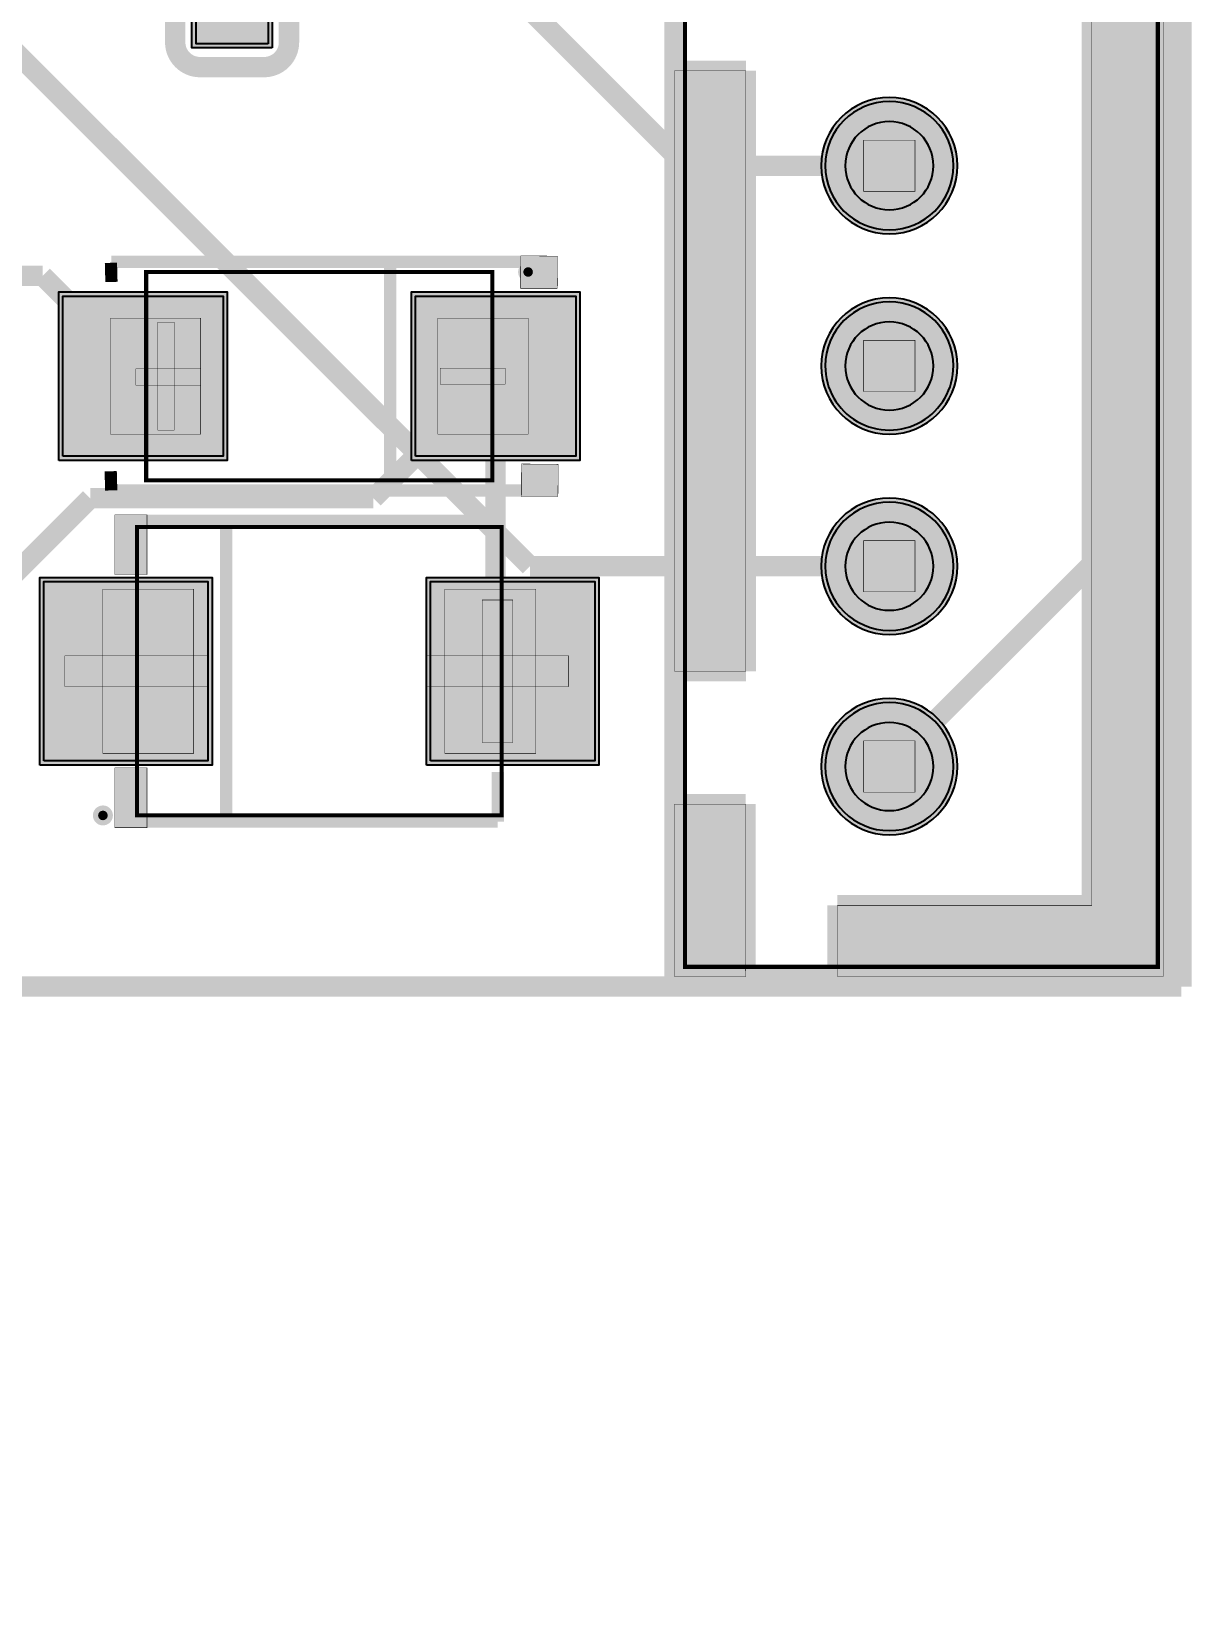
# Model space of a CAD drawing. Header units: millimetres. Extents: x -0.1 to 51.1, y -7.6 to 37.6.
# Drawn here: x 35.65 to 50.13, y -7.63 to 11.92 of the extents above; entities that cross this region are included whole.
import ezdxf

# ---------------------------------------------------------------- set-up
doc = ezdxf.new("R2010")
doc.units = ezdxf.units.MM
doc.header["$MEASUREMENT"] = 0
for name, color, linetype, true_color in [('Board-Outline-Layer', 7, 'Continuous', 0xff00ff), ('Bottom-Layer', 7, 'Continuous', 0x0000ff), ('Bottom-Paste-Mask-Layer', 7, 'Continuous', 0x800000), ('Bottom-Solder-Mask-Layer', 7, 'Continuous', 0xaa00ff), ('Component-Marking-Layer', 7, 'Continuous', 0x66ffcc), ('Component-Shape-Layer', 7, 'Continuous', 0x00cccc), ('Document-Layer', 7, 'Continuous', 0xffffff), ('Hole-Layer', 7, 'Continuous', 0x222222), ('Multi-Layer', 7, 'Continuous', 0xc0c0c0), ('Pin-Soldering-Layer', 7, 'Continuous', 0xcc9999), ('Top-Layer', 7, 'Continuous', 0xff0000), ('Top-Paste-Mask-Layer', 7, 'Continuous', 0x808080), ('Top-Silkscreen-Layer', 7, 'Continuous', 0xffcc00), ('Top-Solder-Mask-Layer', 7, 'Continuous', 0x800080)]:
    doc.layers.add(name, color=color, linetype=linetype, true_color=true_color)

msp = doc.modelspace()

# ---------------------------------------------------------------- hatches: boundary and pattern name
at = {"layer": 'Bottom-Layer'}
for points in [[(45.555067310134625, 10.24701549403099, 1), (47.15506731013462, 10.24701549403099, 1)], [(45.555067310134625, 7.747142494284989, 1), (47.15506731013462, 7.747142494284989, 1)], [(45.555067310134625, 5.247015494030989, 1), (47.15506731013462, 5.247015494030989, 1)], [(45.555067310134625, 2.7468884937769884, 1), (47.15506731013462, 2.7468884937769884, 1)]]:
    msp.add_hatch(color=256, dxfattribs=at).paths.add_polyline_path(points)
at = {"layer": 'Bottom-Paste-Mask-Layer'}
for points in [[(45.555067310134625, 10.24701549403099, 1), (47.15506731013462, 10.24701549403099, 1)], [(45.555067310134625, 7.747142494284989, 1), (47.15506731013462, 7.747142494284989, 1)], [(45.555067310134625, 5.247015494030989, 1), (47.15506731013462, 5.247015494030989, 1)], [(45.555067310134625, 2.7468884937769884, 1), (47.15506731013462, 2.7468884937769884, 1)]]:
    msp.add_hatch(color=256, dxfattribs=at).paths.add_polyline_path(points)
at = {"layer": 'Bottom-Solder-Mask-Layer'}
for points in [[(45.504066548133096, 10.24701549403099, 1), (47.20606807213615, 10.24701549403099, 1)], [(45.504066548133096, 7.747142494284989, 1), (47.20606807213615, 7.747142494284989, 1)], [(45.504066548133096, 5.247015494030989, 1), (47.20606807213615, 5.247015494030989, 1)], [(45.504066548133096, 2.7468884937769884, 1), (47.20606807213615, 2.7468884937769884, 1)]]:
    msp.add_hatch(color=256, dxfattribs=at).paths.add_polyline_path(points)
at = {"layer": 'Component-Marking-Layer'}
for points in [[(41.78813817627636, 8.919989839979682, 1), (41.90807721615444, 8.919989839979682, 1)], [(41.78813817627636, 8.919989839979682, 1), (41.90807721615444, 8.919989839979682, 1)], [(36.48308356616714, 2.136906273812548, 1), (36.603022606045215, 2.136906273812548, 1)], [(36.48308356616714, 2.136906273812548, 1), (36.603022606045215, 2.136906273812548, 1)]]:
    msp.add_hatch(color=256, dxfattribs=at).paths.add_polyline_path(points)
at = {"layer": 'Document-Layer'}
for points in [[(45.75125730251461, 15.365887731775464), (45.75125730251461, 14.476885953771907), (48.88308356616714, 14.476885953771907), (48.88308356616714, 1.0148590297180595), (45.708077216154436, 1.0148590297180595), (45.708077216154436, 0.1258572517145034), (49.77094234188469, 0.1258572517145034), (49.77208534417069, 0.12700025400050802), (49.77208534417069, 15.367030734061471)], [(45.75125730251461, 15.365887731775464), (45.75125730251461, 14.476885953771907), (48.88308356616714, 14.476885953771907), (48.88308356616714, 1.0148590297180595), (45.708077216154436, 1.0148590297180595), (45.708077216154436, 0.1258572517145034), (49.77094234188469, 0.1258572517145034), (49.77208534417069, 0.12700025400050802), (49.77208534417069, 15.367030734061471)], [(44.56507493014986, 11.43256286512573), (43.678613157226316, 11.432562865125734), (43.67607315214631, 11.430022860045721), (43.67607315214631, 3.9370078740157486), (44.56507493014986, 3.9370078740157486)], [(44.56507493014986, 11.43256286512573), (43.678613157226316, 11.432562865125734), (43.67607315214631, 11.430022860045721), (43.67607315214631, 3.9370078740157486), (44.56507493014986, 3.9370078740157486)], [(37.22933705867412, 8.29502159004318), (37.22933705867412, 6.945008890017781), (37.43182626365253, 6.945008890017781), (37.43182626365253, 8.29502159004318)], [(37.22933705867412, 8.29502159004318), (37.22933705867412, 6.945008890017781), (37.43182626365253, 6.945008890017781), (37.43182626365253, 8.29502159004318)], [(36.953086106172215, 7.710007620015242), (36.953086106172215, 7.507518415036832), (37.76309372618746, 7.507518415036832), (37.76309372618746, 7.710007620015242)], [(36.953086106172215, 7.710007620015242), (36.953086106172215, 7.507518415036832), (37.76309372618746, 7.507518415036832), (37.76309372618746, 7.710007620015242)], [(41.56057912115825, 7.721259842519686), (41.56057912115825, 7.518770637541276), (40.75057150114301, 7.518770637541276), (40.75057150114301, 7.721259842519686)], [(41.56057912115825, 7.721259842519686), (41.56057912115825, 7.518770637541276), (40.75057150114301, 7.518770637541276), (40.75057150114301, 7.721259842519686)], [(41.2750825501651, 3.0480060960121924), (41.2750825501651, 4.825984251968505), (41.65608331216663, 4.826009652019304), (41.65610871221743, 3.0480060960121924)], [(41.2750825501651, 3.0480060960121924), (41.2750825501651, 4.825984251968505), (41.65608331216663, 4.826009652019304), (41.65610871221743, 3.0480060960121924)], [(36.06807213614427, 4.127508255016511), (37.84607569215139, 4.127508255016511), (37.84607569215139, 3.7465074930149864), (36.06807213614427, 3.7465074930149864)], [(36.06807213614427, 4.127508255016511), (37.84607569215139, 4.127508255016511), (37.84607569215139, 3.7465074930149864), (36.06807213614427, 3.7465074930149864)], [(40.57658115316231, 4.127508255016511), (42.35458470916942, 4.127508255016511), (42.35458470916942, 3.7465074930149864), (40.57658115316231, 3.7465074930149864)], [(40.57658115316231, 4.127508255016511), (42.35458470916942, 4.127508255016511), (42.35458470916942, 3.7465074930149864), (40.57658115316231, 3.7465074930149864)], [(44.56139192278385, 2.2790449580899166), (43.67607315214631, 2.2790449580899166), (43.67607315214631, 0.12700025400050802), (44.44135128270257, 0.12700025400050802), (44.56507493014986, 0.12700025400050802), (44.56139192278385, 0.24704089408178817)], [(44.56139192278385, 2.2790449580899166), (43.67607315214631, 2.2790449580899166), (43.67607315214631, 0.12700025400050802), (44.44135128270257, 0.12700025400050802), (44.56507493014986, 0.12700025400050802), (44.56139192278385, 0.24704089408178817)]]:
    msp.add_hatch(color=256, dxfattribs=at).paths.add_polyline_path(points)
at = {"layer": 'Hole-Layer'}
for points in [[(45.805054610109224, 10.24714249428499, 1), (46.90508001016002, 10.24714249428499, 1)], [(45.805054610109224, 7.747142494284989, 1), (46.90508001016002, 7.747142494284989, 1)], [(45.805054610109224, 5.247142494284988, 1), (46.90508001016002, 5.247142494284988, 1)], [(45.805054610109224, 2.747015494030989, 1), (46.90508001016002, 2.747015494030989, 1)]]:
    msp.add_hatch(color=256, dxfattribs=at).paths.add_polyline_path(points)
at = {"layer": 'Multi-Layer'}
for points in [[(45.555067310134625, 10.24701549403099, 1), (47.15506731013462, 10.24701549403099, 1)], [(45.555067310134625, 10.24701549403099, 1), (47.15506731013462, 10.24701549403099, 1)], [(45.555067310134625, 10.24701549403099, 1), (47.15506731013462, 10.24701549403099, 1)], [(45.555067310134625, 7.747142494284989, 1), (47.15506731013462, 7.747142494284989, 1)], [(45.555067310134625, 7.747142494284989, 1), (47.15506731013462, 7.747142494284989, 1)], [(45.555067310134625, 7.747142494284989, 1), (47.15506731013462, 7.747142494284989, 1)], [(45.555067310134625, 5.247015494030989, 1), (47.15506731013462, 5.247015494030989, 1)], [(45.555067310134625, 5.247015494030989, 1), (47.15506731013462, 5.247015494030989, 1)], [(45.555067310134625, 5.247015494030989, 1), (47.15506731013462, 5.247015494030989, 1)], [(45.555067310134625, 2.7468884937769884, 1), (47.15506731013462, 2.7468884937769884, 1)], [(45.555067310134625, 2.7468884937769884, 1), (47.15506731013462, 2.7468884937769884, 1)], [(45.555067310134625, 2.7468884937769884, 1), (47.15506731013462, 2.7468884937769884, 1)]]:
    msp.add_hatch(color=256, dxfattribs=at).paths.add_polyline_path(points)
at = {"layer": 'Pin-Soldering-Layer'}
for points in [[(46.67508255016511, 10.56700533401067), (46.67508255016511, 9.92702565405131), (46.03510287020574, 9.92702565405131), (46.03510287020574, 10.56700533401067)], [(46.67508255016511, 10.56700533401067), (46.67508255016511, 9.92702565405131), (46.03510287020574, 9.92702565405131), (46.03510287020574, 10.56700533401067)], [(36.63794767589536, 6.895123190246381), (36.63794767589536, 8.345110490220982), (37.76296672593345, 8.345110490220982), (37.76296672593345, 6.895123190246381)], [(36.63794767589536, 6.895123190246381), (36.63794767589536, 8.345110490220982), (37.76296672593345, 8.345110490220982), (37.76296672593345, 6.895123190246381)], [(40.7231902463805, 6.8949199898399804), (40.7231902463805, 8.34490728981458), (41.848209296418595, 8.34490728981458), (41.848209296418595, 6.8949199898399804)], [(40.7231902463805, 6.8949199898399804), (40.7231902463805, 8.34490728981458), (41.848209296418595, 8.34490728981458), (41.848209296418595, 6.8949199898399804)], [(46.67508255016511, 8.06713233426467), (46.67508255016511, 7.42715265430531), (46.03510287020574, 7.42715265430531), (46.03510287020574, 8.06713233426467)], [(46.67508255016511, 8.06713233426467), (46.67508255016511, 7.42715265430531), (46.03510287020574, 7.42715265430531), (46.03510287020574, 8.06713233426467)], [(46.67508255016511, 5.567005334010669), (46.67508255016511, 4.927025654051309), (46.03510287020574, 4.927025654051309), (46.03510287020574, 5.567005334010669)], [(46.67508255016511, 5.567005334010669), (46.67508255016511, 4.927025654051309), (46.03510287020574, 4.927025654051309), (46.03510287020574, 5.567005334010669)], [(36.54307848615698, 4.962001524003049), (36.54307848615698, 2.912014224028449), (37.675539751079505, 2.912014224028449), (37.675539751079505, 4.962001524003049)], [(36.54307848615698, 4.962001524003049), (36.54307848615698, 2.912014224028449), (37.675539751079505, 2.912014224028449), (37.675539751079505, 4.962001524003049)], [(41.94307848615698, 4.962001524003049), (41.94307848615698, 2.912014224028449), (40.81061722123445, 2.912014224028449), (40.81061722123445, 4.962001524003049)], [(41.94307848615698, 4.962001524003049), (41.94307848615698, 2.912014224028449), (40.81061722123445, 2.912014224028449), (40.81061722123445, 4.962001524003049)], [(46.67508255016511, 3.066878333756668), (46.67508255016511, 2.426898653797308), (46.03510287020574, 2.426898653797308), (46.03510287020574, 3.066878333756668)], [(46.67508255016511, 3.066878333756668), (46.67508255016511, 2.426898653797308), (46.03510287020574, 2.426898653797308), (46.03510287020574, 3.066878333756668)]]:
    msp.add_hatch(color=256, dxfattribs=at).paths.add_polyline_path(points)
at = {"layer": 'Top-Layer'}
for points in [[(38.60528321056643, 11.767373634747269), (37.70528321056642, 11.767373634747269), (37.70528321056642, 12.567373634747275), (38.60528321056643, 12.567373634747275)], [(45.555067310134625, 10.24701549403099, 1), (47.15506731013462, 10.24701549403099, 1)], [(36.043180086360174, 6.62001524003048), (36.043180086360174, 8.620015240030481), (38.04318008636018, 8.620015240030481), (38.04318008636018, 6.62001524003048)], [(40.442976885953776, 6.62001524003048), (40.442976885953776, 8.620015240030481), (42.44297688595378, 8.620015240030481), (42.44297688595378, 6.6200152400304795)], [(45.555067310134625, 7.747142494284989, 1), (47.15506731013462, 7.747142494284989, 1)], [(45.555067310134625, 5.247015494030989, 1), (47.15506731013462, 5.247015494030989, 1)], [(35.806324612649234, 2.8165100330200663), (35.806324612649234, 5.05750571501143), (37.85382270764542, 5.05750571501143), (37.85382270764542, 2.8165100330200663)], [(40.632334264668536, 2.8165100330200663), (40.632334264668536, 5.05750571501143), (42.67983235966472, 5.05750571501143), (42.67983235966472, 2.8165100330200663)], [(45.555067310134625, 2.7468884937769884, 1), (47.15506731013462, 2.7468884937769884, 1)]]:
    msp.add_hatch(color=256, dxfattribs=at).paths.add_polyline_path(points)
at = {"layer": 'Top-Paste-Mask-Layer'}
for points in [[(38.60528321056643, 11.767373634747269), (37.70528321056642, 11.767373634747269), (37.70528321056642, 12.567373634747275), (38.60528321056643, 12.567373634747275)], [(45.555067310134625, 10.24701549403099, 1), (47.15506731013462, 10.24701549403099, 1)], [(36.043180086360174, 6.62001524003048), (36.043180086360174, 8.620015240030481), (38.04318008636018, 8.620015240030481), (38.04318008636018, 6.62001524003048)], [(40.442976885953776, 6.62001524003048), (40.442976885953776, 8.620015240030481), (42.44297688595378, 8.620015240030481), (42.44297688595378, 6.6200152400304795)], [(45.555067310134625, 7.747142494284989, 1), (47.15506731013462, 7.747142494284989, 1)], [(45.555067310134625, 5.247015494030989, 1), (47.15506731013462, 5.247015494030989, 1)], [(35.806324612649234, 2.8165100330200663), (35.806324612649234, 5.05750571501143), (37.85382270764542, 5.05750571501143), (37.85382270764542, 2.8165100330200663)], [(40.632334264668536, 2.8165100330200663), (40.632334264668536, 5.05750571501143), (42.67983235966472, 5.05750571501143), (42.67983235966472, 2.8165100330200663)], [(45.555067310134625, 2.7468884937769884, 1), (47.15506731013462, 2.7468884937769884, 1)]]:
    msp.add_hatch(color=256, dxfattribs=at).paths.add_polyline_path(points)
at = {"layer": 'Top-Silkscreen-Layer'}
for points in [[(41.754864109728224, 8.715976631953264), (41.75618491236983, 9.12258064516129), (42.215722631445274, 9.118059436118873), (42.21206502413005, 8.715976631953264)], [(41.754864109728224, 8.715976631953264), (41.75618491236983, 9.12258064516129), (42.215722631445274, 9.118059436118873), (42.21206502413005, 8.715976631953264)], [(41.763093726187456, 6.117602235204472), (41.764414528829064, 6.524206248412498), (42.223952247904506, 6.51968503937008), (42.22029464058928, 6.117602235204471)], [(41.763093726187456, 6.117602235204472), (41.764414528829064, 6.524206248412498), (42.223952247904506, 6.51968503937008), (42.22029464058928, 6.117602235204471)], [(37.09306578613158, 5.889408178816358), (37.09306578613158, 5.144399288798578), (36.69306578613158, 5.144399288798578), (36.69306578613158, 5.889408178816358)], [(37.09306578613158, 5.889408178816358), (37.09306578613158, 5.144399288798578), (36.69306578613158, 5.144399288798578), (36.69306578613158, 5.889408178816358)], [(37.09306578613158, 1.9846075692151386), (37.09306578613158, 2.7296164592329193), (36.69306578613158, 2.7296164592329193), (36.69306578613158, 1.9846075692151386)], [(37.09306578613158, 1.9846075692151386), (37.09306578613158, 2.7296164592329193), (36.69306578613158, 2.7296164592329193), (36.69306578613158, 1.9846075692151386)]]:
    msp.add_hatch(color=256, dxfattribs=at).paths.add_polyline_path(points)
at = {"layer": 'Top-Solder-Mask-Layer'}
for points in [[(38.65628397256795, 11.71637287274575), (37.654282448564906, 11.71637287274575), (37.654282448564906, 12.618374396748795), (38.65628397256795, 12.618374396748795)], [(45.504066548133096, 10.24701549403099, 1), (47.20606807213615, 10.24701549403099, 1)], [(35.99217932435865, 6.569014478028957), (35.99217932435865, 8.671016002032006), (38.0941808483617, 8.671016002032006), (38.0941808483617, 6.569014478028957)], [(40.391976123952254, 6.569014478028957), (40.391976123952254, 8.671016002032008), (42.4939776479553, 8.671016002032005), (42.4939776479553, 6.569014478028956)], [(45.504066548133096, 7.747142494284989, 1), (47.20606807213615, 7.747142494284989, 1)], [(45.504066548133096, 5.247015494030989, 1), (47.20606807213615, 5.247015494030989, 1)], [(35.755323850647706, 2.765509271018543), (35.755323850647706, 5.108506477012954), (37.90482346964694, 5.108506477012954), (37.90482346964694, 2.765509271018543)], [(40.58133350266701, 2.765509271018543), (40.58133350266701, 5.108506477012954), (42.73083312166625, 5.108506477012954), (42.73083312166625, 2.765509271018543)], [(45.504066548133096, 2.7468884937769884, 1), (47.20606807213615, 2.7468884937769884, 1)]]:
    msp.add_hatch(color=256, dxfattribs=at).paths.add_polyline_path(points)

# ---------------------------------------------------------------- linework, layer by layer
at = {"layer": 'Board-Outline-Layer', "const_width": 0.25400050800101603}
for points in [[(50.000099060198124, 0), (50.000099060198124, 30.000060960121925)], [(50.000099060198124, 0), (12.446024892049786, 0), (12.446024892049786, -7.500015240030481)]]:
    msp.add_lwpolyline(points, dxfattribs=at)
at = {"layer": 'Bottom-Layer', "const_width": 0.25400050800101603}
for points in [[(43.81506223012447, 10.24701549403099), (32.13103886207773, 21.931038862077727)], [(28.413177546355097, 18.70630429260859), (41.8724663449327, 5.247015494030989)], [(46.35506731013462, 10.24701549403099), (43.81506223012447, 10.24701549403099)], [(41.8724663449327, 5.247015494030989), (46.35506731013462, 5.247015494030989)]]:
    msp.add_lwpolyline(points, dxfattribs=at)
at = {"layer": 'Bottom-Layer'}
for points in [[(45.555067310134625, 10.24701549462877, 1), (47.155067310134626, 10.247015493335741), (47.155067310134626, 10.24701549343321, 1), (45.555067310134625, 10.247015494726238)], [(45.555067310134625, 7.74714249488277, 1), (47.155067310134626, 7.747142493589739), (47.155067310134626, 7.74714249368721, 1), (45.555067310134625, 7.747142494980238)], [(45.555067310134625, 5.247015494628768, 1), (47.155067310134626, 5.247015493335739), (47.155067310134626, 5.247015493433209, 1), (45.555067310134625, 5.247015494726237)], [(45.555067310134625, 2.7468884943747685, 1), (47.155067310134626, 2.746888493081739), (47.155067310134626, 2.7468884931792092, 1), (45.555067310134625, 2.7468884944722376)]]:
    msp.add_lwpolyline(points, format="xyb", dxfattribs=at)
at = {"layer": 'Bottom-Paste-Mask-Layer'}
for points in [[(45.555067310134625, 10.24701549462877, 1), (47.155067310134626, 10.247015493335741), (47.155067310134626, 10.24701549343321, 1), (45.555067310134625, 10.247015494726238)], [(45.555067310134625, 7.74714249488277, 1), (47.155067310134626, 7.747142493589739), (47.155067310134626, 7.74714249368721, 1), (45.555067310134625, 7.747142494980238)], [(45.555067310134625, 5.247015494628768, 1), (47.155067310134626, 5.247015493335739), (47.155067310134626, 5.247015493433209, 1), (45.555067310134625, 5.247015494726237)], [(45.555067310134625, 2.7468884943747685, 1), (47.155067310134626, 2.746888493081739), (47.155067310134626, 2.7468884931792092, 1), (45.555067310134625, 2.7468884944722376)]]:
    msp.add_lwpolyline(points, format="xyb", dxfattribs=at)
at = {"layer": 'Bottom-Solder-Mask-Layer'}
for points in [[(45.5040665481331, 10.24701549403099, 1), (47.20606807213615, 10.24701549403099, 1)], [(45.5040665481331, 7.747142494284989, 1), (47.20606807213615, 7.747142494284989, 1)], [(45.5040665481331, 5.247015494030989, 1), (47.20606807213615, 5.247015494030989, 1)], [(45.5040665481331, 2.7468884937769884, 1), (47.20606807213615, 2.7468884937769884, 1)]]:
    msp.add_lwpolyline(points, format="xyb", close=True, dxfattribs=at)
at = {"layer": 'Component-Marking-Layer', "const_width": 0.1290325161295484}
for points in [[(41.78813817627636, 8.919989839992303, 1), (41.90807721615444, 8.919989839978342), (41.90807721615444, 8.91998983996706, 1), (41.78813817627636, 8.919989839981021)], [(41.78813817627636, 8.919989839992303, 1), (41.90807721615444, 8.919989839978342), (41.90807721615444, 8.91998983996706, 1), (41.78813817627636, 8.919989839981021)], [(36.48308356616714, 2.136906273825167, 1), (36.603022606045215, 2.136906273811208), (36.603022606045215, 2.136906273799929, 1), (36.48308356616714, 2.136906273813888)], [(36.48308356616714, 2.136906273825167, 1), (36.603022606045215, 2.136906273811208), (36.603022606045215, 2.136906273799929, 1), (36.48308356616714, 2.136906273813888)]]:
    msp.add_lwpolyline(points, format="xyb", dxfattribs=at)
at = {"layer": 'Component-Shape-Layer', "const_width": 0.05080010160020321}
for points in [[(43.805054610109224, 15.247040894081792), (49.70505461010922, 15.247040894081788), (49.70505461010923, 0.24704089408178817), (43.805054610109224, 0.24704089408178817)], [(43.805054610109224, 15.247040894081792), (49.70505461010922, 15.247040894081788), (49.70505461010923, 0.24704089408178817), (43.805054610109224, 0.24704089408178817)], [(41.40307340614682, 8.92001524003048), (41.40307340614682, 6.3200152400304805), (37.08305816611634, 6.320015240030481), (37.08305816611634, 8.92001524003048)], [(41.40307340614682, 8.92001524003048), (41.40307340614682, 6.3200152400304805), (37.08305816611634, 6.320015240030481), (37.08305816611634, 8.92001524003048)], [(41.51808483616968, 5.737007874015749), (41.51808483616968, 2.1370078740157483), (36.96807213614427, 2.1370078740157483), (36.96807213614427, 5.737007874015749)], [(41.51808483616968, 5.737007874015749), (41.51808483616968, 2.1370078740157483), (36.96807213614427, 2.1370078740157483), (36.96807213614427, 5.737007874015749)]]:
    msp.add_lwpolyline(points, close=True, dxfattribs=at)
at = {"layer": 'Document-Layer', "const_width": 0.005080010160020321}
for points in [[(45.75125730251461, 15.365887731775464), (45.75125730251461, 14.476885953771907), (48.88308356616714, 14.476885953771907), (48.88308356616714, 1.0148590297180595), (45.708077216154436, 1.0148590297180595), (45.708077216154436, 0.1258572517145034), (49.77094234188469, 0.1258572517145034), (49.77208534417069, 0.12700025400050802), (49.77208534417069, 15.367030734061471)], [(45.75125730251461, 15.365887731775464), (45.75125730251461, 14.476885953771907), (48.88308356616714, 14.476885953771907), (48.88308356616714, 1.0148590297180595), (45.708077216154436, 1.0148590297180595), (45.708077216154436, 0.1258572517145034), (49.77094234188469, 0.1258572517145034), (49.77208534417069, 0.12700025400050802), (49.77208534417069, 15.367030734061471)], [(44.56507493014986, 11.43256286512573), (43.678613157226316, 11.432562865125734), (43.67607315214631, 11.430022860045721), (43.67607315214631, 3.9370078740157486), (44.56507493014986, 3.9370078740157486)], [(44.56507493014986, 11.43256286512573), (43.678613157226316, 11.432562865125734), (43.67607315214631, 11.430022860045721), (43.67607315214631, 3.9370078740157486), (44.56507493014986, 3.9370078740157486)], [(37.22933705867412, 8.29502159004318), (37.22933705867412, 6.945008890017781), (37.43182626365253, 6.945008890017781), (37.43182626365253, 8.29502159004318)], [(37.22933705867412, 8.29502159004318), (37.22933705867412, 6.945008890017781), (37.43182626365253, 6.945008890017781), (37.43182626365253, 8.29502159004318)], [(36.953086106172215, 7.710007620015242), (36.953086106172215, 7.507518415036832), (37.76309372618746, 7.507518415036832), (37.76309372618746, 7.710007620015242)], [(36.953086106172215, 7.710007620015242), (36.953086106172215, 7.507518415036832), (37.76309372618746, 7.507518415036832), (37.76309372618746, 7.710007620015242)], [(41.56057912115825, 7.721259842519686), (41.56057912115825, 7.518770637541276), (40.75057150114301, 7.518770637541276), (40.75057150114301, 7.721259842519686)], [(41.56057912115825, 7.721259842519686), (41.56057912115825, 7.518770637541276), (40.75057150114301, 7.518770637541276), (40.75057150114301, 7.721259842519686)], [(41.2750825501651, 3.0480060960121924), (41.2750825501651, 4.825984251968505), (41.65608331216663, 4.826009652019304), (41.65610871221743, 3.0480060960121924)], [(41.2750825501651, 3.0480060960121924), (41.2750825501651, 4.825984251968505), (41.65608331216663, 4.826009652019304), (41.65610871221743, 3.0480060960121924)], [(36.06807213614427, 4.127508255016511), (37.84607569215139, 4.127508255016511), (37.84607569215139, 3.7465074930149864), (36.06807213614427, 3.7465074930149864)], [(36.06807213614427, 4.127508255016511), (37.84607569215139, 4.127508255016511), (37.84607569215139, 3.7465074930149864), (36.06807213614427, 3.7465074930149864)], [(40.57658115316231, 4.127508255016511), (42.35458470916942, 4.127508255016511), (42.35458470916942, 3.7465074930149864), (40.57658115316231, 3.7465074930149864)], [(40.57658115316231, 4.127508255016511), (42.35458470916942, 4.127508255016511), (42.35458470916942, 3.7465074930149864), (40.57658115316231, 3.7465074930149864)], [(44.56139192278385, 2.2790449580899166), (43.67607315214631, 2.2790449580899166), (43.67607315214631, 0.12700025400050802), (44.44135128270257, 0.12700025400050802), (44.56507493014986, 0.12700025400050802), (44.56139192278385, 0.24704089408178817)], [(44.56139192278385, 2.2790449580899166), (43.67607315214631, 2.2790449580899166), (43.67607315214631, 0.12700025400050802), (44.44135128270257, 0.12700025400050802), (44.56507493014986, 0.12700025400050802), (44.56139192278385, 0.24704089408178817)]]:
    msp.add_lwpolyline(points, close=True, dxfattribs=at)
at = {"layer": 'Hole-Layer'}
for points in [[(45.805054610109224, 10.24714249428499, 1), (46.90508001016003, 10.24714249428499, 1)], [(45.805054610109224, 7.747142494284989, 1), (46.90508001016003, 7.747142494284989, 1)], [(45.805054610109224, 5.247142494284988, 1), (46.90508001016003, 5.247142494284988, 1)], [(45.805054610109224, 2.747015494030989, 1), (46.90508001016003, 2.747015494030989, 1)]]:
    msp.add_lwpolyline(points, format="xyb", close=True, dxfattribs=at)
at = {"layer": 'Multi-Layer'}
for points in [[(45.555067310134625, 10.24701549462877, 1), (47.155067310134626, 10.247015493335741), (47.155067310134626, 10.24701549343321, 1), (45.555067310134625, 10.247015494726238)], [(45.555067310134625, 10.24701549462877, 1), (47.155067310134626, 10.247015493335741), (47.155067310134626, 10.24701549343321, 1), (45.555067310134625, 10.247015494726238)], [(45.555067310134625, 10.24701549462877, 1), (47.155067310134626, 10.247015493335741), (47.155067310134626, 10.24701549343321, 1), (45.555067310134625, 10.247015494726238)], [(45.555067310134625, 7.74714249488277, 1), (47.155067310134626, 7.747142493589739), (47.155067310134626, 7.74714249368721, 1), (45.555067310134625, 7.747142494980238)], [(45.555067310134625, 7.74714249488277, 1), (47.155067310134626, 7.747142493589739), (47.155067310134626, 7.74714249368721, 1), (45.555067310134625, 7.747142494980238)], [(45.555067310134625, 7.74714249488277, 1), (47.155067310134626, 7.747142493589739), (47.155067310134626, 7.74714249368721, 1), (45.555067310134625, 7.747142494980238)], [(45.555067310134625, 5.247015494628768, 1), (47.155067310134626, 5.247015493335739), (47.155067310134626, 5.247015493433209, 1), (45.555067310134625, 5.247015494726237)], [(45.555067310134625, 5.247015494628768, 1), (47.155067310134626, 5.247015493335739), (47.155067310134626, 5.247015493433209, 1), (45.555067310134625, 5.247015494726237)], [(45.555067310134625, 5.247015494628768, 1), (47.155067310134626, 5.247015493335739), (47.155067310134626, 5.247015493433209, 1), (45.555067310134625, 5.247015494726237)], [(45.555067310134625, 2.7468884943747685, 1), (47.155067310134626, 2.746888493081739), (47.155067310134626, 2.7468884931792092, 1), (45.555067310134625, 2.7468884944722376)], [(45.555067310134625, 2.7468884943747685, 1), (47.155067310134626, 2.746888493081739), (47.155067310134626, 2.7468884931792092, 1), (45.555067310134625, 2.7468884944722376)], [(45.555067310134625, 2.7468884943747685, 1), (47.155067310134626, 2.746888493081739), (47.155067310134626, 2.7468884931792092, 1), (45.555067310134625, 2.7468884944722376)]]:
    msp.add_lwpolyline(points, format="xyb", dxfattribs=at)
at = {"layer": 'Pin-Soldering-Layer', "const_width": 0.005080010160020321}
for points in [[(46.67508255016511, 10.56700533401067), (46.67508255016511, 9.92702565405131), (46.03510287020574, 9.92702565405131), (46.03510287020574, 10.56700533401067)], [(46.67508255016511, 10.56700533401067), (46.67508255016511, 9.92702565405131), (46.03510287020574, 9.92702565405131), (46.03510287020574, 10.56700533401067)], [(36.63794767589536, 6.895123190246381), (36.63794767589536, 8.345110490220982), (37.76296672593345, 8.345110490220982), (37.76296672593345, 6.895123190246381)], [(36.63794767589536, 6.895123190246381), (36.63794767589536, 8.345110490220982), (37.76296672593345, 8.345110490220982), (37.76296672593345, 6.895123190246381)], [(40.7231902463805, 6.8949199898399804), (40.7231902463805, 8.34490728981458), (41.848209296418595, 8.34490728981458), (41.848209296418595, 6.8949199898399804)], [(40.7231902463805, 6.8949199898399804), (40.7231902463805, 8.34490728981458), (41.848209296418595, 8.34490728981458), (41.848209296418595, 6.8949199898399804)], [(46.67508255016511, 8.06713233426467), (46.67508255016511, 7.42715265430531), (46.03510287020574, 7.42715265430531), (46.03510287020574, 8.06713233426467)], [(46.67508255016511, 8.06713233426467), (46.67508255016511, 7.42715265430531), (46.03510287020574, 7.42715265430531), (46.03510287020574, 8.06713233426467)], [(46.67508255016511, 5.567005334010669), (46.67508255016511, 4.927025654051309), (46.03510287020574, 4.927025654051309), (46.03510287020574, 5.567005334010669)], [(46.67508255016511, 5.567005334010669), (46.67508255016511, 4.927025654051309), (46.03510287020574, 4.927025654051309), (46.03510287020574, 5.567005334010669)], [(36.54307848615698, 4.962001524003049), (36.54307848615698, 2.912014224028449), (37.675539751079505, 2.912014224028449), (37.675539751079505, 4.962001524003049)], [(36.54307848615698, 4.962001524003049), (36.54307848615698, 2.912014224028449), (37.675539751079505, 2.912014224028449), (37.675539751079505, 4.962001524003049)], [(41.94307848615698, 4.962001524003049), (41.94307848615698, 2.912014224028449), (40.81061722123445, 2.912014224028449), (40.81061722123445, 4.962001524003049)], [(41.94307848615698, 4.962001524003049), (41.94307848615698, 2.912014224028449), (40.81061722123445, 2.912014224028449), (40.81061722123445, 4.962001524003049)], [(46.67508255016511, 3.066878333756668), (46.67508255016511, 2.426898653797308), (46.03510287020574, 2.426898653797308), (46.03510287020574, 3.066878333756668)], [(46.67508255016511, 3.066878333756668), (46.67508255016511, 2.426898653797308), (46.03510287020574, 2.426898653797308), (46.03510287020574, 3.066878333756668)]]:
    msp.add_lwpolyline(points, close=True, dxfattribs=at)
at = {"layer": 'Top-Layer', "const_width": 0.25400050800101603}
for points in [[(49.40307340614682, 5.794894589789181), (49.40307340614682, 21.710591821183645)], [(33.546118872237756, 8.87196596393193), (35.79122936245873, 8.87196596393193)], [(35.79122936245873, 8.87196596393193), (37.043180086360174, 7.620015240030481)], [(39.91897383794768, 6.096012192024385), (41.442976885953776, 7.620015240030481)], [(41.442976885953776, 7.620015240030481), (41.442976885953776, 4.1501143002286005)], [(35.36891033782068, 5.08001016002032), (36.38491236982475, 6.096012192024385)], [(36.38491236982475, 6.096012192024385), (39.91897383794768, 6.096012192024385)], [(46.35506731013462, 2.7468884937769875), (49.40307340614682, 5.794894589789181)], [(41.442976885953776, 4.1501143002286005), (41.65608331216663, 3.9370078740157486)]]:
    msp.add_lwpolyline(points, dxfattribs=at)
at = {"layer": 'Top-Layer'}
for points in [[(38.60528321056643, 11.767373634747269), (37.70528321056642, 11.767373634747269), (37.70528321056642, 12.567373634747275), (38.60528321056643, 12.567373634747275)], [(36.043180086360174, 6.62001524003048), (36.043180086360174, 8.620015240030481), (38.04318008636018, 8.620015240030481), (38.04318008636018, 6.62001524003048)], [(40.442976885953776, 6.62001524003048), (40.442976885953776, 8.620015240030481), (42.44297688595378, 8.620015240030481), (42.44297688595378, 6.6200152400304795)], [(35.806324612649234, 2.8165100330200663), (35.806324612649234, 5.05750571501143), (37.85382270764542, 5.05750571501143), (37.85382270764542, 2.8165100330200663)], [(40.632334264668536, 2.8165100330200663), (40.632334264668536, 5.05750571501143), (42.67983235966472, 5.05750571501143), (42.67983235966472, 2.8165100330200663)]]:
    msp.add_lwpolyline(points, close=True, dxfattribs=at)
for points in [[(45.555067310134625, 10.24701549462877, 1), (47.155067310134626, 10.247015493335741), (47.155067310134626, 10.24701549343321, 1), (45.555067310134625, 10.247015494726238)], [(45.555067310134625, 7.74714249488277, 1), (47.155067310134626, 7.747142493589739), (47.155067310134626, 7.74714249368721, 1), (45.555067310134625, 7.747142494980238)], [(45.555067310134625, 5.247015494628768, 1), (47.155067310134626, 5.247015493335739), (47.155067310134626, 5.247015493433209, 1), (45.555067310134625, 5.247015494726237)], [(45.555067310134625, 2.7468884943747685, 1), (47.155067310134626, 2.746888493081739), (47.155067310134626, 2.7468884931792092, 1), (45.555067310134625, 2.7468884944722376)]]:
    msp.add_lwpolyline(points, format="xyb", dxfattribs=at)
at = {"layer": 'Top-Paste-Mask-Layer'}
for points in [[(38.60528321056643, 11.767373634747269), (37.70528321056642, 11.767373634747269), (37.70528321056642, 12.567373634747275), (38.60528321056643, 12.567373634747275)], [(36.043180086360174, 6.62001524003048), (36.043180086360174, 8.620015240030481), (38.04318008636018, 8.620015240030481), (38.04318008636018, 6.62001524003048)], [(40.442976885953776, 6.62001524003048), (40.442976885953776, 8.620015240030481), (42.44297688595378, 8.620015240030481), (42.44297688595378, 6.6200152400304795)], [(35.806324612649234, 2.8165100330200663), (35.806324612649234, 5.05750571501143), (37.85382270764542, 5.05750571501143), (37.85382270764542, 2.8165100330200663)], [(40.632334264668536, 2.8165100330200663), (40.632334264668536, 5.05750571501143), (42.67983235966472, 5.05750571501143), (42.67983235966472, 2.8165100330200663)]]:
    msp.add_lwpolyline(points, close=True, dxfattribs=at)
for points in [[(45.555067310134625, 10.24701549462877, 1), (47.155067310134626, 10.247015493335741), (47.155067310134626, 10.24701549343321, 1), (45.555067310134625, 10.247015494726238)], [(45.555067310134625, 7.74714249488277, 1), (47.155067310134626, 7.747142493589739), (47.155067310134626, 7.74714249368721, 1), (45.555067310134625, 7.747142494980238)], [(45.555067310134625, 5.247015494628768, 1), (47.155067310134626, 5.247015493335739), (47.155067310134626, 5.247015493433209, 1), (45.555067310134625, 5.247015494726237)], [(45.555067310134625, 2.7468884943747685, 1), (47.155067310134626, 2.746888493081739), (47.155067310134626, 2.7468884931792092, 1), (45.555067310134625, 2.7468884944722376)]]:
    msp.add_lwpolyline(points, format="xyb", dxfattribs=at)
at = {"layer": 'Top-Silkscreen-Layer'}
for points, const_width in [([(43.67607315214631, 0.12700025400050802), (43.67607315214631, 15.367030734061471)], 0.25400050800101603), ([(43.67607315214631, 0.12700025400050802), (43.67607315214631, 15.367030734061471)], 0.25400050800101603), ([(49.77208534417069, 15.367030734061471), (49.77208534417069, 0.12700025400050802)], 0.25400050800101603), ([(49.77208534417069, 15.367030734061471), (49.77208534417069, 0.12700025400050802)], 0.25400050800101603), ([(48.88308356616714, 14.476885953771907), (48.88308356616714, 1.0148590297180595)], 0.25400050800101603), ([(48.88308356616714, 14.476885953771907), (48.88308356616714, 1.0148590297180595)], 0.25400050800101603), ([(37.44517399034798, 12.58721107442215), (37.44517399034798, 11.78723647447295)], 0.25400050800101603), ([(37.44517399034798, 12.58721107442215), (37.44517399034798, 11.78723647447295)], 0.25400050800101603), ([(38.86485902971807, 12.58721107442215), (38.86485902971807, 11.78723647447295)], 0.25400050800101603), ([(38.86485902971807, 12.58721107442215), (38.86485902971807, 11.78723647447295)], 0.25400050800101603), ([(38.55502921005843, 11.47748285496571), (37.75497840995683, 11.47748285496571)], 0.25400050800101603), ([(38.55502921005843, 11.47748285496571), (37.75497840995683, 11.47748285496571)], 0.25400050800101603), ([(43.67607315214631, 11.432562865125734), (44.56507493014986, 11.43256286512573)], 0.25400050800101603), ([(43.67607315214631, 11.432562865125734), (44.56507493014986, 11.43256286512573)], 0.25400050800101603), ([(44.56507493014986, 11.43256286512573), (44.56507493014986, 3.9370078740157486)], 0.25400050800101603), ([(44.56507493014986, 11.43256286512573), (44.56507493014986, 3.9370078740157486)], 0.25400050800101603), ([(36.6497840995682, 8.795631191262384), (36.643103886207776, 9.03484886969774)], 0.15240030480060962), ([(36.6497840995682, 8.795631191262384), (36.643103886207776, 9.03484886969774)], 0.15240030480060962), ([(41.839268478536965, 9.046228092456186), (36.64688849377699, 9.046228092456186)], 0.15240030480060962), ([(41.839268478536965, 9.046228092456186), (36.64688849377699, 9.046228092456186)], 0.15240030480060962), ([(40.127000254000514, 6.193802387604776), (40.127000254000514, 9.046228092456186)], 0.15240030480060962), ([(40.127000254000514, 6.193802387604776), (40.127000254000514, 9.046228092456186)], 0.15240030480060962), ([(36.64688849377699, 6.1938023876047765), (36.640208280416566, 6.433020066040133)], 0.15240030480060962), ([(36.64688849377699, 6.1938023876047765), (36.640208280416566, 6.433020066040133)], 0.15240030480060962), ([(41.839268478536965, 6.193802387604776), (36.64688849377699, 6.1938023876047765)], 0.15240030480060962), ([(41.839268478536965, 6.193802387604776), (36.64688849377699, 6.1938023876047765)], 0.15240030480060962), ([(37.01686563373127, 5.813233426466854), (41.469291338582686, 5.813233426466854)], 0.15240030480060962), ([(37.01686563373127, 5.813233426466854), (41.469291338582686, 5.813233426466854)], 0.15240030480060962), ([(38.080289560579125, 5.813233426466854), (38.080289560579125, 2.060782321564643)], 0.15240030480060962), ([(38.080289560579125, 5.813233426466854), (38.080289560579125, 2.060782321564643)], 0.15240030480060962), ([(41.469291338582686, 5.813233426466854), (41.469291338582686, 5.195224790449582)], 0.15240030480060962), ([(41.469291338582686, 5.813233426466854), (41.469291338582686, 5.195224790449582)], 0.15240030480060962), ([(44.56507493014986, 3.9370078740157486), (43.67607315214631, 3.9370078740157486)], 0.25400050800101603), ([(44.56507493014986, 3.9370078740157486), (43.67607315214631, 3.9370078740157486)], 0.25400050800101603), ([(41.469291338582686, 2.060782321564643), (41.469291338582686, 2.6787909575819158)], 0.15240030480060962), ([(41.469291338582686, 2.060782321564643), (41.469291338582686, 2.6787909575819158)], 0.15240030480060962), ([(44.56139192278385, 2.2790449580899166), (43.67607315214631, 2.2790449580899166)], 0.25400050800101603), ([(44.56139192278385, 2.2790449580899166), (43.67607315214631, 2.2790449580899166)], 0.25400050800101603), ([(44.56139192278385, 0.24704089408178817), (44.56139192278385, 2.2790449580899166)], 0.25400050800101603), ([(44.56139192278385, 0.24704089408178817), (44.56139192278385, 2.2790449580899166)], 0.25400050800101603), ([(37.01686563373127, 2.060782321564643), (41.469291338582686, 2.060782321564643)], 0.15240030480060962), ([(37.01686563373127, 2.060782321564643), (41.469291338582686, 2.060782321564643)], 0.15240030480060962), ([(48.88308356616714, 1.0148590297180595), (45.708077216154436, 1.0148590297180595)], 0.25400050800101603), ([(45.708077216154436, 1.0148590297180595), (45.708077216154436, 0.1258572517145034)], 0.25400050800101603), ([(48.88308356616714, 1.0148590297180595), (45.708077216154436, 1.0148590297180595)], 0.25400050800101603), ([(45.708077216154436, 1.0148590297180595), (45.708077216154436, 0.1258572517145034)], 0.25400050800101603), ([(49.77208534417069, 0.12700025400050802), (43.67607315214631, 0.12700025400050802)], 0.25400050800101603), ([(49.77208534417069, 0.12700025400050802), (43.67607315214631, 0.12700025400050802)], 0.25400050800101603)]:
    msp.add_lwpolyline(points, dxfattribs=dict(at, const_width=const_width))
at = {"layer": 'Top-Silkscreen-Layer', "const_width": 0.25400050800101603}
for points in [[(37.75505461010923, 11.47748285496571, -0.414), (37.44517399034798, 11.787287274574549)], [(37.75505461010923, 11.47748285496571, -0.414), (37.44517399034798, 11.787287274574549)], [(38.86485902971807, 11.787287274574549, -0.414), (38.55502921005843, 11.47748285496571)], [(38.86485902971807, 11.787287274574549, -0.414), (38.55502921005843, 11.47748285496571)]]:
    msp.add_lwpolyline(points, format="xyb", dxfattribs=at)
at = {"layer": 'Top-Silkscreen-Layer', "const_width": 0.005080010160020321}
for points in [[(41.754864109728224, 8.715976631953264), (41.75618491236983, 9.12258064516129), (42.215722631445274, 9.118059436118873), (42.21206502413005, 8.715976631953264)], [(41.754864109728224, 8.715976631953264), (41.75618491236983, 9.12258064516129), (42.215722631445274, 9.118059436118873), (42.21206502413005, 8.715976631953264)], [(41.763093726187456, 6.117602235204472), (41.764414528829064, 6.524206248412498), (42.223952247904506, 6.51968503937008), (42.22029464058928, 6.117602235204471)], [(41.763093726187456, 6.117602235204472), (41.764414528829064, 6.524206248412498), (42.223952247904506, 6.51968503937008), (42.22029464058928, 6.117602235204471)], [(37.09306578613158, 5.889408178816358), (37.09306578613158, 5.144399288798578), (36.69306578613158, 5.144399288798578), (36.69306578613158, 5.889408178816358)], [(37.09306578613158, 5.889408178816358), (37.09306578613158, 5.144399288798578), (36.69306578613158, 5.144399288798578), (36.69306578613158, 5.889408178816358)], [(37.09306578613158, 1.9846075692151386), (37.09306578613158, 2.7296164592329193), (36.69306578613158, 2.7296164592329193), (36.69306578613158, 1.9846075692151386)], [(37.09306578613158, 1.9846075692151386), (37.09306578613158, 2.7296164592329193), (36.69306578613158, 2.7296164592329193), (36.69306578613158, 1.9846075692151386)]]:
    msp.add_lwpolyline(points, close=True, dxfattribs=at)
at = {"layer": 'Top-Solder-Mask-Layer'}
for points in [[(38.65628397256795, 11.71637287274575), (37.654282448564906, 11.71637287274575), (37.654282448564906, 12.618374396748795), (38.65628397256795, 12.618374396748795)], [(35.99217932435865, 6.569014478028957), (35.99217932435865, 8.671016002032006), (38.0941808483617, 8.671016002032006), (38.0941808483617, 6.569014478028957)], [(40.391976123952254, 6.569014478028957), (40.391976123952254, 8.671016002032008), (42.4939776479553, 8.671016002032005), (42.4939776479553, 6.569014478028956)], [(35.755323850647706, 2.765509271018543), (35.755323850647706, 5.108506477012954), (37.90482346964694, 5.108506477012954), (37.90482346964694, 2.765509271018543)], [(40.58133350266701, 2.765509271018543), (40.58133350266701, 5.108506477012954), (42.73083312166625, 5.108506477012954), (42.73083312166625, 2.765509271018543)]]:
    msp.add_lwpolyline(points, close=True, dxfattribs=at)
for points in [[(45.5040665481331, 10.24701549403099, 1), (47.20606807213615, 10.24701549403099, 1)], [(45.5040665481331, 7.747142494284989, 1), (47.20606807213615, 7.747142494284989, 1)], [(45.5040665481331, 5.247015494030989, 1), (47.20606807213615, 5.247015494030989, 1)], [(45.5040665481331, 2.7468884937769884, 1), (47.20606807213615, 2.7468884937769884, 1)]]:
    msp.add_lwpolyline(points, format="xyb", close=True, dxfattribs=at)

doc.saveas('drawing.dxf')
